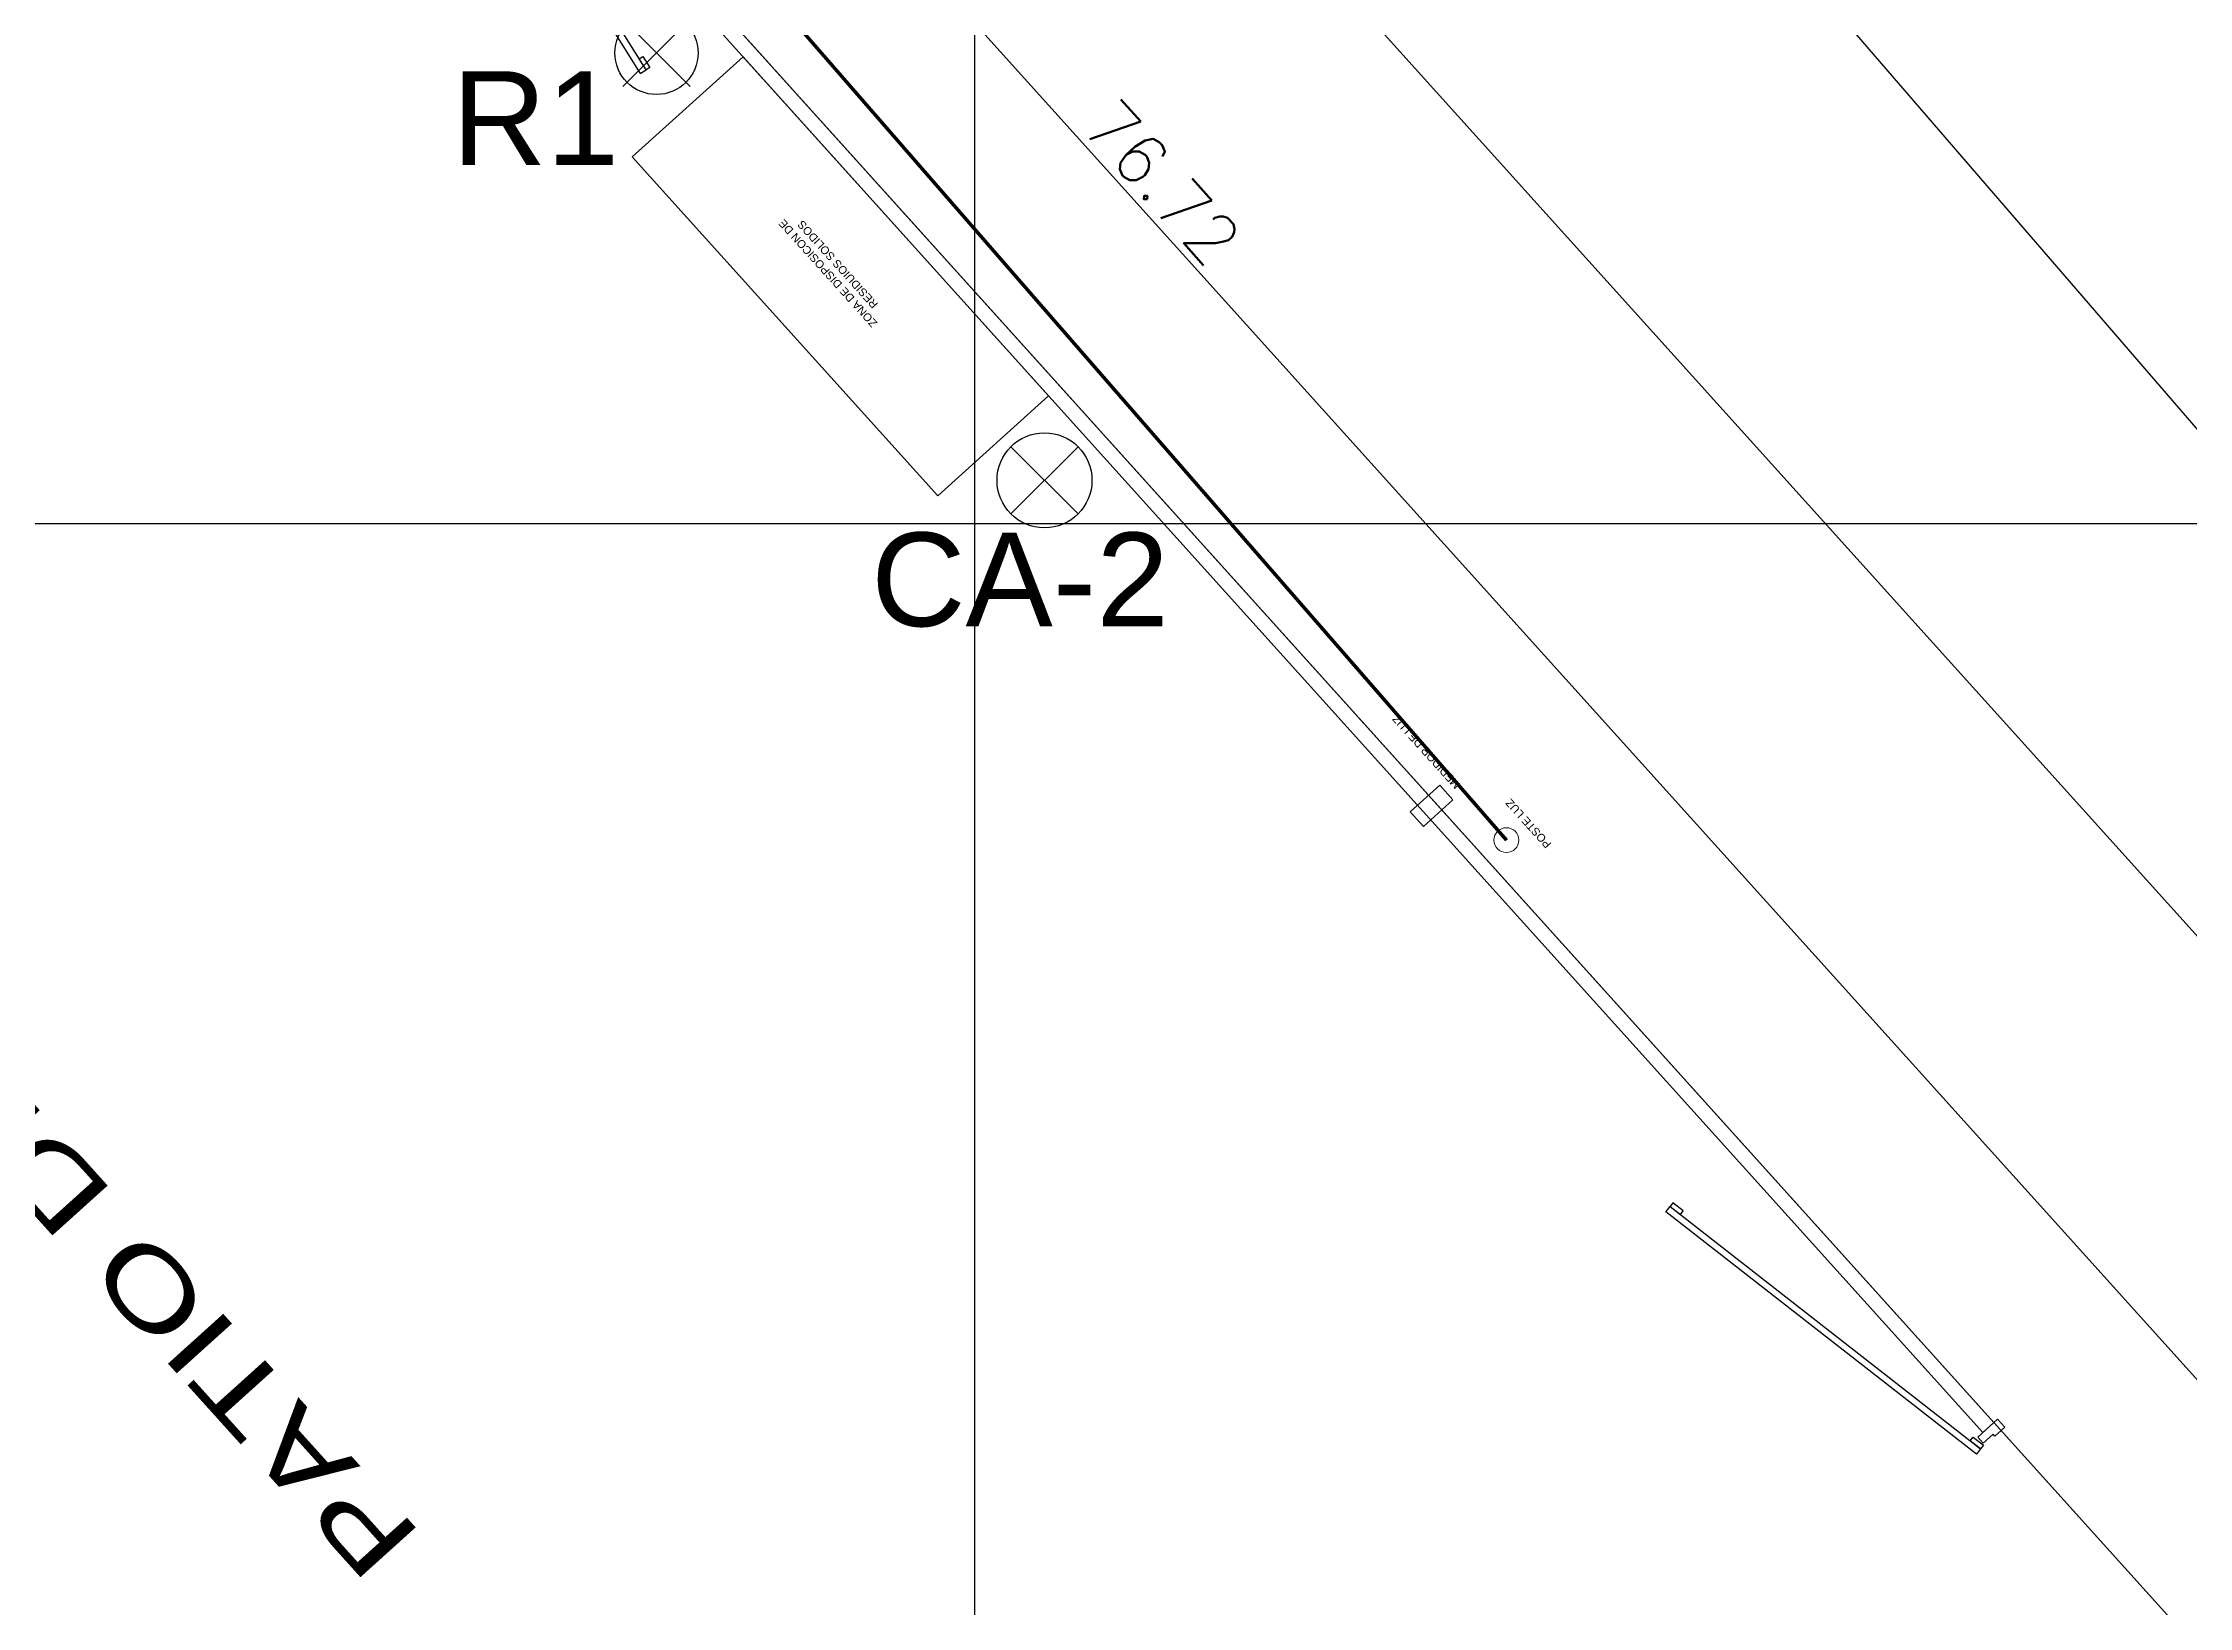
# Model space of a CAD drawing. Header units: metres. Extents: x -2639 to -2278, y 1912 to 2089.
# Drawn here: x -2466.18 to -2444.55, y 2005.97 to 2021.72 of the extents above; entities that cross this region are included whole.
import ezdxf

# ---------------------------------------------------------------- set-up
doc = ezdxf.new("R2010")
doc.units = ezdxf.units.M
doc.layers.add('AMBIENTES', color=3, linetype='Continuous')
for name, color, linetype, lineweight in [('muro00', 252, 'Continuous', 0), ('muro01', 254, 'Continuous', 0), ('muro02', 3, 'Continuous', 18)]:
    doc.layers.add(name, color=color, linetype=linetype, lineweight=lineweight)
doc.styles.add('COTA50', font='romans.shx', dxfattribs={"height": 0.5})
doc.styles.add('LG', font='swiss.ttf')
doc.styles.add('ROMANS', font='arial.ttf')
doc.styles.add('TITLEINFO', font='arial.ttf', dxfattribs={"height": 0.2})
doc.dimstyles.new('1-100', dxfattribs={"dimscale": 0.1, "dimtxt": 0.5, "dimasz": 1.2, "dimexe": 1, "dimexo": 1, "dimgap": 0.8, "dimtad": 1, "dimzin": 4, "dimdsep": 46, "dimtxsty": 'COTA50', "dimblk": 'ARCHTICK', "dimcen": 2.5, "dimdle": 1, "dimclrd": 1, "dimclre": 1, "dimclrt": 256, "dimadec": 0, "dimazin": 0, "dimtfac": 1, "dimtix": 1, "dimtmove": 2, "dimatfit": 3, "dimfxl": 0, "dimtolj": 1, "dimtzin": 4, "dimarcsym": 0})

# ---------------------------------------------------------------- blocks, each defined once
blk = doc.blocks.new('_ARCHTICK')
at = {"color": 0, "linetype": 'ByBlock', "const_width": 0.15}
blk.add_lwpolyline([(-0.5, -0.5), (0.5, 0.5)], dxfattribs=at)
blk = doc.blocks.new('*D63')
at = {"color": 1, "lineweight": -2}
for p, q in [((-2482.228, 2047.588), (-2480.884, 2048.8)), ((-2481.025, 2048.808), (-2429.259, 1991.389)), ((-2430.597, 1990.318), (-2429.252, 1991.531))]:
    blk.add_line(p, q, dxfattribs=at)
at = {"layer": 'Defpoints', "color": 0}
for p in [(-2482.303, 2047.521), (-2429.326, 1991.464), (-2430.671, 1990.251)]:
    blk.add_point(p, dxfattribs=at)
at = {"color": 1, "lineweight": -2, "xscale": 0.1199999999999999, "yscale": 0.1199999999999999, "zscale": 0.1199999999999999}
for p, rotation in [((-2480.958, 2048.733), 132.0361737343096), ((-2429.326, 1991.464), 312.0361737343096)]:
    blk.add_blockref('_ARCHTICK', p, dxfattribs=dict(at, rotation=rotation))
at = {"insert": (-2454.897, 2020.319), "char_height": 0.5, "attachment_point": 5, "rotation": 312.0362, "style": 'COTA50'}
blk.add_mtext('\\A1;76.72', dxfattribs=at)
blk = doc.blocks.new('*D66')
at = {"color": 1, "lineweight": -2}
for p, q in [((-2498.165, 2065.265), (-2494.597, 2068.481)), ((-2427.037, 1993.393), (-2494.738, 2068.489)), ((-2430.597, 1990.318), (-2427.029, 1993.535))]:
    blk.add_line(p, q, dxfattribs=at)
at = {"layer": 'Defpoints', "color": 0}
for p in [(-2494.671, 2068.414), (-2498.239, 2065.198, -2.189), (-2430.671, 1990.251, -2.189)]:
    blk.add_point(p, dxfattribs=at)
at = {"color": 1, "lineweight": -2, "xscale": 0.1199999999999999, "yscale": 0.1199999999999999, "zscale": 0.1199999999999999}
for p, rotation in [((-2494.671, 2068.414), 132.0361737343099), ((-2427.103, 1993.468), 312.0361737343098)]:
    blk.add_blockref('_ARCHTICK', p, dxfattribs=dict(at, rotation=rotation))
at = {"insert": (-2460.642, 2031.162), "char_height": 0.5, "attachment_point": 5, "rotation": 312.0362, "style": 'COTA50'}
blk.add_mtext('\\A1;100.91', dxfattribs=at)
blk = doc.blocks.new('CASCO ZETA GAS')
at = {"color": 9}
for p, q in [((2034.665, 1176.444), (2034.665, 1176.527)), ((2034.665, 1176.527), (2034.692, 1176.527)), ((2034.692, 1176.527), (2034.692, 1176.662))]:
    blk.add_line(p, q, dxfattribs=at)
for points in [[(2034.655, 1176.785), (2038.565, 1177.474), (2038.577, 1177.407), (2034.667, 1176.718)], [(2038.577, 1177.407), (2038.446, 1177.384), (2038.454, 1177.34), (2038.585, 1177.363)], [(2053.992, 1177.407), (2054.123, 1177.384), (2054.115, 1177.34), (2053.985, 1177.363)], [(2057.914, 1176.785), (2054.004, 1177.474), (2053.992, 1177.407), (2057.903, 1176.718)], [(2034.667, 1176.718), (2034.797, 1176.741), (2034.805, 1176.696), (2034.674, 1176.673)]]:
    blk.add_lwpolyline(points, close=True, dxfattribs=at)
blk.add_lwpolyline([(2034.692, 1176.662), (2034.774, 1176.662), (2034.774, 1176.391), (2034.665, 1176.391), (2034.665, 1176.527)], dxfattribs=at)
at = {"layer": 'muro01'}
blk.add_lwpolyline([(2043.283, 1176.691), (2043.083, 1176.691), (2043.083, 1176.291), (2043.283, 1176.291)], close=True, dxfattribs=at)
at = {"layer": 'muro02'}
for p, q in [((2034.774, 1176.592), (2057.795, 1176.592)), ((2034.774, 1176.442), (2034.774, 1176.592)), ((2034.774, 1176.442), (2057.795, 1176.442))]:
    blk.add_line(p, q, dxfattribs=at)
blk.add_lwpolyline([(2053.436, 1178.097), (2048.836, 1178.097), (2048.836, 1176.592), (2053.436, 1176.592)], close=True, dxfattribs=at)
at = {"layer": 'AMBIENTES', "ltscale": 0.015, "style": 'TITLEINFO', "width": 1.35}
blk.add_text('PATIO DE MANIOBRA', height=0.75, dxfattribs=at).set_placement((2044.525, 1188.963))
at = {"layer": 'muro00', "char_height": 0.08, "attachment_point": 5, "style": 'ROMANS'}
for s, width, insert in [('ZONA DE DISPOSICON DE RESIDUIOS SOLIDOS', 1.55067, (2051.243, 1177.35)), ('MEDIDOR DE LUZ', 1.13931, (2043.623, 1176.166))]:
    blk.add_mtext_dynamic_manual_height_columns(s, width=width, gutter_width=0.75, heights=[0], dxfattribs=dict(at, insert=insert))

msp = doc.modelspace()

# ---------------------------------------------------------------- linework, layer by layer
at = {"color": 253}
for p, q in [((-2456.7876, 1944.8946, -2.1894), (-2456.7876, 2087.1996, -2.1894)), ((-2357.4506, 2016.878), (-2545.0156, 2016.878))]:
    msp.add_line(p, q, dxfattribs=at)
for p, q in [((-2460.3331, 2021.2854), (-2459.6561, 2021.9623)), ((-2460.3331, 2021.9623), (-2459.6561, 2021.2854)), ((-2456.4223, 2016.9795), (-2455.7453, 2017.6565)), ((-2456.4223, 2017.6565), (-2455.7453, 2016.9795))]:
    msp.add_line(p, q)
at = {"color": 2}
msp.add_lwpolyline([(-2422.5762, 1992.4928), (-2492.6235, 2073.5834), (-2478.918, 2087.1996)], dxfattribs=at)
for points in [[(-2467.7776, 1956.798), (-2430.6712, 1990.2512), (-2498.2391, 2065.1978), (-2535.3455, 2031.7446), (-2467.7776, 1956.798)], [(-2535.3455, 2031.7446), (-2523.6476, 2042.2908), (-2507.7112, 2024.614), (-2482.3026, 2047.521), (-2430.6712, 1990.2512), (-2467.7776, 1956.798), (-2535.3455, 2031.7446)]]:
    msp.add_lwpolyline(points)
for points, elevation in [([(-2467.7776, 1956.798), (-2430.6712, 1990.2512), (-2498.2391, 2065.1978), (-2535.3455, 2031.7446), (-2467.7776, 1956.798)], 2.1894), ([(-2535.3455, 2031.7446), (-2523.6476, 2042.2908), (-2507.7112, 2024.614), (-2482.3026, 2047.521), (-2430.6712, 1990.2512), (-2467.7776, 1956.798), (-2535.3455, 2031.7446)], -2.1894)]:
    msp.add_lwpolyline(points, dxfattribs=dict(elevation=elevation))
at = {"color": 4}
for points in [[(-2475.0676, 2040.8251), (-2451.4359, 2013.6868)], [(-2475.0601, 2040.8316), (-2451.4284, 2013.6933)], [(-2475.0526, 2040.8382), (-2451.4209, 2013.6999)]]:
    msp.add_lwpolyline(points, dxfattribs=at)
for centre, radius in [((-2459.9946, 2021.6238), 0.4193), ((-2456.0838, 2017.318), 0.4787)]:
    msp.add_circle(centre, radius)
at = {"layer": 'muro02'}
msp.add_circle((-2451.4284, 2013.6933), 0.125, dxfattribs=at)

# ---------------------------------------------------------------- block references
at = {"rotation": 132.0361737343117}
for p in [(-210.2615, 1284.2983), (-210.2615, 1284.2983, 2.1894)]:
    msp.add_blockref('CASCO ZETA GAS', p, dxfattribs=at)

# ---------------------------------------------------------------- texts
at = {"style": 'LG'}
for s, p in [('R1', (-2462.0558, 2020.4956, 2.1894)), ('CA-2', (-2457.8312, 2015.848, 2.1894))]:
    msp.add_text(s, height=0.94337, dxfattribs=at).set_placement(p)
at = {"layer": 'muro00', "insert": (-2451.2068, 2013.8605), "char_height": 0.08, "attachment_point": 5, "rotation": 132.03617, "style": 'ROMANS'}
msp.add_mtext_dynamic_manual_height_columns('POSTE LUZ', width=0.845965, gutter_width=0.75, heights=[0], dxfattribs=at)

# ---------------------------------------------------------------- dimensions: what is measured, and where the dimension line sits
dim = msp.add_aligned_dim(p1=(-2430.6712, 1990.2512, -2.1894), p2=(-2498.2391, 2065.1978, -2.1894), distance=-4.8036, dimstyle='1-100')
dim.commit()
dim.dimension.update_dxf_attribs({"geometry": '*D66', "text_midpoint": (-2460.6423, 2031.1619)})
dim = msp.add_aligned_dim(p1=(-2482.3026, 2047.521), p2=(-2430.6712, 1990.2512), distance=1.8106, text='76.72', dimstyle='1-100')
dim.commit()
dim.dimension.update_dxf_attribs({"geometry": '*D63', "text_midpoint": (-2454.8971, 2020.3194)})

doc.saveas('drawing.dxf')
